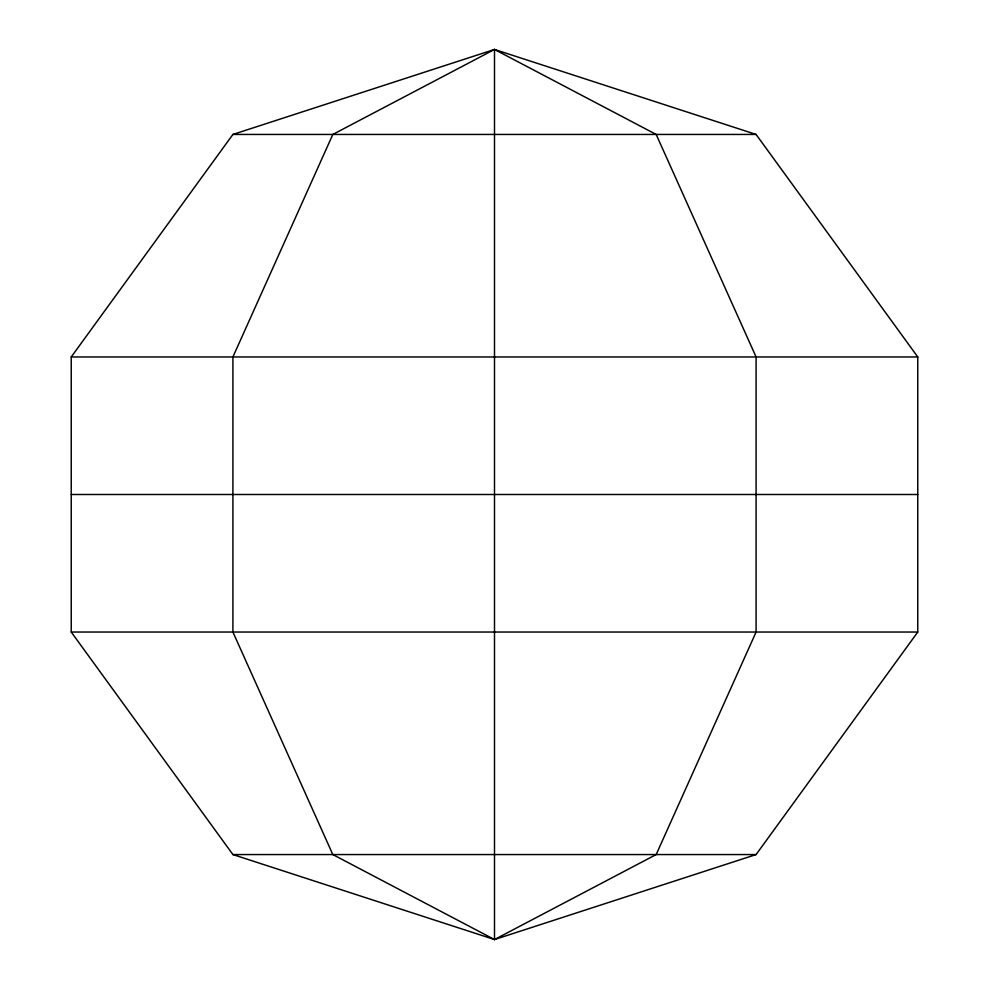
<?xml version="1.0" encoding="UTF-8"?>
<svg xmlns="http://www.w3.org/2000/svg" width="989" height="989" viewBox="0 0 989 989"><rect width="100%" height="100%" fill="white"/><g stroke="black" fill="none" stroke-linecap="round" stroke-linejoin="round"><path stroke-width="1.48" d="M71.233 356.967L232.91 134.442L494.5 49.45L756.091 134.442L917.767 356.967L917.767 632.033L756.091 854.558L494.5 939.55L232.91 854.558L71.233 632.033L71.233 356.967L917.767 356.967M494.5 49.45L332.823 134.442L232.91 356.967L232.91 632.033L332.823 854.558L494.5 939.55L656.177 854.558L756.091 632.033L756.091 356.967L656.177 134.442L494.5 49.45L494.5 939.55M232.91 134.442L756.091 134.442M71.233 494.5L917.767 494.5M71.233 632.033L917.767 632.033M232.91 854.558L756.091 854.558"/></g></svg>
